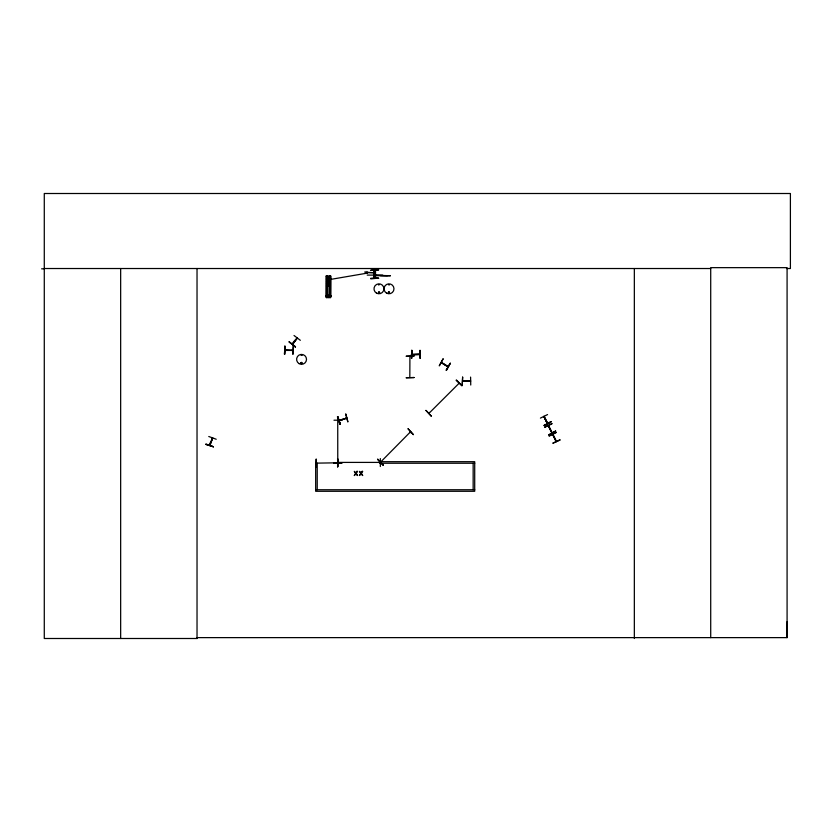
<?xml version="1.0" encoding="UTF-8"?>
<svg xmlns="http://www.w3.org/2000/svg" width="832" height="832" viewBox="0 0 832 832"><rect width="100%" height="100%" fill="white"/><g stroke="black" fill="none" stroke-linecap="round" stroke-linejoin="round"><path stroke-width="1.25" d="M548.413 425.88L551.918 432.858M786.51 268.518L790.4 268.518L790.4 193.502L44.283 193.502L44.283 638.498L197.142 638.498L197.038 637.624L787.082 637.624L787.197 621.535M442.031 363.074L441.282 362.606L448.063 366.798M448.198 366.548L447.606 366.142M337.74 420.41L337.761 462.727M300.789 363.064C302.796 360.495 301.985 365.851 300.872 362.887M301.995 355.222L301.184 355.441L301.902 355.025M301.038 362.929C302.214 364.749 301.902 361.702 301.226 362.731M378.529 284.679L379.382 284.565L378.581 284.783M378.425 292.521C379.85 290.732 379.215 294.466 378.508 292.406M379.683 292.521C377.489 295.027 378.945 289.598 379.631 292.906M388.586 284.679L389.438 284.794L388.638 284.575M388.242 292.521C390.52 290.014 389.022 295.422 388.398 292.167M389.542 292.666C388.534 290.742 388.409 294.018 389.428 292.76M212.025 438.495C213.626 437.154 207.501 446.794 210.163 444.631M212.628 438.131L209.872 445.297M296.598 338.385C298.449 336.71 290.41 344.531 292.999 343.834M346.642 418.122L339.009 420.285L339.726 420.066M345.717 418.132L346.559 417.862M410.727 432.047L410.197 432.619M429.198 412.526L428.99 413.306L458.994 383.365M213.398 446.753L205.806 444.361L213.408 446.742M208.759 436.498L216.216 439.244M209.882 445.442L212.701 437.954M337.074 462.821L316.243 463.133M374.982 273.915L374.369 274.695M543.899 416.53L547.425 423.457M547.737 423.363L547.425 422.739M297.294 338.073L292.552 344.292M338.135 462.79L338.114 462.041M380.286 462.727L379.444 462.727L380.141 462.727M463.518 381.274L462.613 381.368M462.686 381.285L470.61 380.921M292.812 350.501L284.939 350.012L285.636 350.407M411.882 354.203L412.766 354.203M419.037 354.484C422.344 353.038 399.256 355.566 419.858 354.484L411.85 354.567M446.129 370.105L450.258 363.314M410.238 432.536L410.519 431.808M292.552 344.438L297.357 338.042M300.342 340.309L294.018 335.494M462.654 380.962L463.538 380.962M470.621 381.191L462.769 380.942M292.157 350.012L292.874 350.054M292.822 350.386L284.898 350.324M408.096 428.792L413.442 434.699L408.065 428.823M456.123 380.297L461.854 385.809M428.802 413.046L429.322 412.454L429.094 413.202M380.661 462.041L410.457 431.86L410.145 432.567M383.032 465.109L377.676 459.212L383.053 465.088M429.312 412.526L428.75 413.098M540.426 418.101L547.55 414.575M544.055 425.308L551.138 421.689M544.742 427.024L551.876 423.519M544.887 427.315L552.011 423.779M555.62 431.059L548.673 434.938L555.589 431.007M549.255 436.124L556.327 432.494M549.078 435.76L556.202 432.224M559.936 439.764L552.791 443.248L560.092 440.076M337.802 416.686L340.278 424.237M346.663 418.122L339.269 420.618M339.082 420.68L346.694 418.205M328.224 297.242L328.692 297.263M327.257 279.978L366.891 273.187M337.75 466.918L337.719 458.973L337.584 466.929M470.59 377.083L470.746 385.029M462.738 380.962L470.506 380.89M333.975 420.212L341.931 420.212M338.53 462.405L337.813 462.405L380.307 462.405L379.506 462.686M379.59 462.374L380.141 462.363M333.975 462.894L341.931 462.904M337.761 466.523L337.594 458.567M380.328 466.523L380.338 458.567M414.014 356.023L406.068 356.242L414.014 356.002M41.6 268.83L44.283 268.819M44.283 268.518L710.715 268.518M366.891 272.262L373.516 272.709M373.516 272.376L375.482 272.376M366.891 272.709L375.482 272.594M374.202 273.811L375.086 273.978M374.202 274.144L375.086 274.144M374.202 274.362L375.086 274.362M374.202 274.695L375.086 274.695M367.203 275.101L382.782 275.101M374.41 275.278L375.18 275.319M374.41 275.631L390.312 275.735M375.18 275.714L374.41 275.288L387.442 275.631M390.395 275.735L380.39 275.642M326.175 276.006L330.772 275.985L330.668 297.523L326.175 297.544L326.269 276.006M326.487 278.19L330.46 278.19M370.677 278.283L378.622 278.335M370.677 278.637L378.622 278.231L370.677 278.668M326.487 279.646L330.46 279.646M326.487 281.83L330.46 281.83M326.477 283.774L330.45 283.774M326.477 285.958L330.45 285.958M326.487 295.339L330.46 295.339M325.822 295.953L331.126 295.953M325.822 296.119L331.126 296.119M328.151 296.369L328.609 296.213M328.151 297.305L328.775 297.305L328.318 296.213M284.898 350.418L292.895 350.418M419.838 350.366L419.942 358.322M474.708 463.237L380.297 463.237L380.297 461.687L474.708 461.687L474.708 491.286L315.671 491.286L315.671 463.237L317.221 463.237L317.221 489.746M315.671 489.746L474.708 489.746M547.414 423.519L543.826 416.406L547.362 423.488M548.621 425.589L552.115 432.64M447.866 366.766L441.22 362.669M205.941 443.997L213.387 446.794M409.822 377.437L409.916 356.637M441.501 362.419L448.115 366.465M289.182 341.931L295.537 346.715M456.404 380.006L462.062 385.601M377.603 459.295L383.261 464.88M553.051 434.429L556.442 441.345M547.685 423.29L544.128 416.302L544.492 416.926M552.687 434.398L556.244 441.563M548.288 425.724L551.845 432.89M556.161 441.594L552.698 434.606M337.792 416.686L340.226 424.258L337.698 416.718M337.418 416.811L339.893 424.372M316.212 466.929L316.212 458.973L316.004 463.518M787.082 637.624L787.082 267.654L710.715 267.654L710.715 637.624M634.338 268.518L634.338 638.498M473.158 463.237L473.158 489.746M420.243 350.366L420.243 358.322M411.767 350.366L411.767 358.322M375.492 270.275L375.534 278.231M375.149 270.275L375.149 278.231M374.202 278.231L374.192 270.275L374.15 278.231M373.766 270.275L373.766 278.231M366.891 271.492L366.891 273.478M365.123 271.492L365.123 273.478M330.148 275.985L330.148 297.523M329.68 275.985L329.649 297.523M329.077 297.523L327.86 297.523M327.569 276.006L327.558 283.608M327.569 286.135L327.558 296.275M327.475 276.006L327.475 283.608M327.475 286.135L327.475 296.275M327.215 276.006L327.298 297.544M327.049 276.006L327.049 283.608M327.049 286.135L327.049 296.275M326.945 276.006L326.966 283.608M326.945 286.135L326.966 296.275M326.799 276.006L326.706 283.608M326.706 286.135L326.789 297.523M326.529 276.006L326.529 297.544M326.487 276.006L326.446 297.544M284.866 346.216L284.866 354.162M197.028 268.518L197.028 638.498M120.661 268.518L120.661 638.498M327.61 284.638C328.692 288.018 330.242 282.256 327.61 284.638M356.949 471.349L355.94 473.002L354.297 471.349L355.586 473.45L354.255 475.55L355.898 473.866L357.562 475.55L356.242 473.418L357.562 471.349L356.949 471.349M362.118 471.349L361.098 473.002L359.455 471.349L360.745 473.45L359.414 475.55L361.057 473.866L362.721 475.55L361.4 473.418L362.721 471.349L362.118 471.349M443.102 358.894L439.265 365.872L443.071 358.873M450.216 363.282L446.41 370.282L450.216 363.282M289.214 341.89L295.329 346.986L289.214 341.89M426.015 410.405L431.392 416.281L425.974 410.446M551.138 421.668L544.232 425.651L551.138 421.668M345.79 414.076L347.838 421.772L345.79 414.076M462.634 377.125L462.238 385.081L462.634 377.125M341.931 462.79L333.986 463.278L341.931 462.79M414.024 377.562L406.068 377.759L414.024 377.51M378.622 269.87L370.677 270.275L378.622 269.838M284.918 346.216L284.482 354.162L284.918 346.216M293.311 346.216L292.926 354.162L293.311 346.216M411.882 350.366L411.476 358.322L411.83 350.366M330.491 297.523L330.491 275.985L330.46 297.523M329.982 297.523L330.002 275.985L329.898 297.523M329.472 283.587L329.472 275.985L329.389 283.587M329.472 296.254L329.472 286.125L329.368 296.254M299.083 363.646A4.961 4.961 0 0 0 306.519 359.351A4.961 4.961 0 0 0 299.083 355.056A4.961 4.961 0 0 0 299.083 363.646M386.537 293.114A4.971 4.971 0 0 0 393.983 288.808A4.971 4.971 0 0 0 386.537 284.502A4.971 4.971 0 0 0 386.537 293.114M376.48 293.114A4.971 4.971 0 0 0 383.937 288.808A4.971 4.971 0 0 0 376.48 284.502A4.971 4.971 0 0 0 376.48 293.114"/></g></svg>
